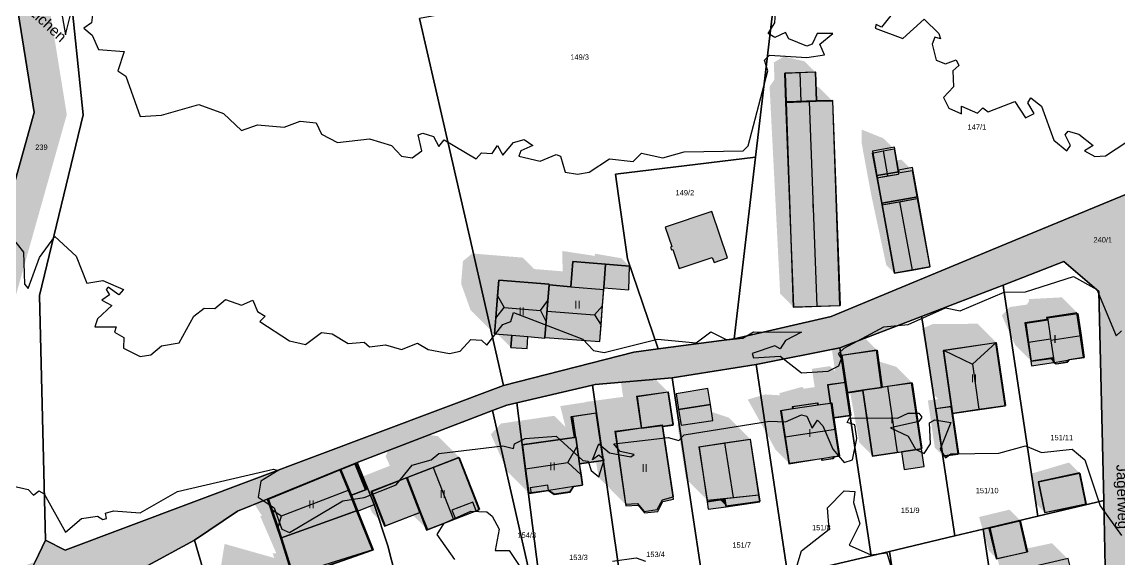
# Model space of a CAD drawing. Header units: millimetres. Extents: x 238 to 3518, y -74 to 2735.
# Drawn here: x 2034.3 to 2240, y 1401.6 to 1502.4 of the extents above; entities that cross this region are included whole.
import ezdxf
from ezdxf.enums import TextEntityAlignment as Align

# ---------------------------------------------------------------- set-up
doc = ezdxf.new("R2010")
doc.units = ezdxf.units.MM
for name, color, linetype in [('LP_Flurstueck_bez', 7, 'Continuous'), ('LP_Flurstuecke', 8, 'Continuous'), ('LP_Gebaeude_Dachaufsicht', 9, 'Continuous'), ('LP_Gebaeude_Dachschatten', 253, 'Continuous'), ('LP_Gebaeude_F', 254, 'Continuous'), ('LP_Gebaeude_Geschosszahl', 7, 'Continuous'), ('LP_Gebaeude_Schatten', 7, 'Continuous'), ('LP_Gebaeude_U', 7, 'Continuous'), ('LP_Topographie_Hoehenlinien', 8, 'Continuous'), ('LP_Verkehr_Strassen', 9, 'Continuous'), ('LP_Verkehr_Strassennamen', 7, 'Continuous')]:
    doc.layers.add(name, color=color, linetype=linetype)
doc.styles.get("Standard").update_dxf_attribs({"font": 'arial.ttf'})

msp = doc.modelspace()

# ---------------------------------------------------------------- hatches: boundary and pattern name
at = {"layer": 'LP_Gebaeude_Dachschatten'}
for points in [[(2177.26, 1492.78), (2177.47, 1487.26), (2180.34, 1487.39), (2180.14, 1492.9)], [(2181.86, 1487.46), (2177.47, 1487.26), (2178.95, 1448.94), (2183.32, 1449.07)], [(2195.75, 1478.18), (2193.71, 1477.79), (2194.56, 1473.14), (2196.59, 1473.5)], [(2195.5, 1468.08), (2197.85, 1455.24), (2201.18, 1455.83), (2198.83, 1468.66)], [(2124.73, 1448.79), (2131.53, 1448.24), (2132.91, 1450.13), (2133.15, 1453.05), (2133.16, 1453.18), (2123.71, 1453.95), (2123.47, 1451.02)], [(2141.65, 1447.44), (2143.14, 1449.14), (2143.37, 1452.22), (2137.2, 1452.72), (2133.15, 1453.05), (2132.75, 1448.14)], [(2124.73, 1448.79), (2123.47, 1451.02), (2123.13, 1446.79)], [(2227.15, 1442.91), (2226.93, 1444.4), (2226.62, 1446.5), (2222.5, 1445.9), (2223.02, 1442.32)], [(2232.86, 1443.58), (2232.25, 1447.72), (2226.56, 1446.89), (2226.62, 1446.5), (2226.93, 1444.4), (2227.15, 1442.91), (2227.18, 1442.7)], [(2212.5, 1438.2), (2216.98, 1442.27), (2207.05, 1440.82)], [(2227.18, 1442.7), (2227.2, 1442.56), (2227.68, 1439.33), (2227.68, 1439.33), (2227.8, 1438.51), (2230.69, 1438.98), (2230.74, 1439.04), (2233.47, 1439.44), (2232.86, 1443.58)], [(2212.5, 1438.2), (2207.05, 1440.82), (2208.58, 1430.31), (2208.76, 1429), (2213.73, 1429.72)], [(2196.57, 1434.03), (2195.57, 1433.88), (2191.94, 1433.37), (2191.95, 1433.27), (2193.78, 1421.01), (2198.4, 1421.65)], [(2136.65, 1419.71), (2138.34, 1422.65), (2138.08, 1424.5), (2137.8, 1424.46), (2128.12, 1423.06), (2128.71, 1418.54)], [(2161.2, 1422.69), (2162.79, 1412.66), (2167.62, 1413.18), (2166.02, 1423.42)], [(2082.98, 1409.74), (2095.65, 1414.6), (2094.1, 1418.44), (2080.49, 1412.89), (2081.19, 1410.83)], [(2111.38, 1418.8), (2106.49, 1416.91), (2109.02, 1410.45), (2110.3, 1407.17), (2115.19, 1409.06)], [(2082.98, 1409.74), (2081.19, 1410.83), (2082.32, 1407.54)]]:
    msp.add_hatch(color=253, dxfattribs=at).paths.add_polyline_path(points)
at = {"layer": 'LP_Gebaeude_F'}
for points in [[(2177.38, 1492.79), (2177.57, 1487.37), (2183.31, 1487.57), (2183.12, 1492.99)], [(2177.57, 1487.37), (2178.9, 1448.91), (2187.65, 1449.21), (2186.33, 1487.67), (2183.31, 1487.57)], [(2193.77, 1478.14), (2194.6, 1473.56), (2198.68, 1474.3), (2198.62, 1474.59), (2197.87, 1478.89)], [(2194.6, 1473.56), (2195.54, 1468.36), (2202.27, 1469.57), (2201.28, 1475.07), (2198.62, 1474.59), (2198.68, 1474.3)], [(2195.54, 1468.36), (2197.88, 1455.34), (2204.6, 1456.54), (2202.27, 1469.57)], [(2154.9, 1463.87), (2156.13, 1460.24), (2155.9, 1460.16), (2156.07, 1459.65), (2156.31, 1459.73), (2157.54, 1456.11), (2163.73, 1458.21), (2164.06, 1457.26), (2166.6, 1458.13), (2163.62, 1466.85)], [(2132.35, 1443.22), (2142.64, 1442.45), (2143.39, 1452.48), (2143.73, 1456.92), (2137.59, 1457.42), (2137.2, 1452.72), (2133.15, 1453.05)], [(2143.39, 1452.48), (2148.06, 1452.11), (2148.22, 1456.55), (2143.73, 1456.92)], [(2122.89, 1443.86), (2126.14, 1443.6), (2125.96, 1441.32), (2128.99, 1441.11), (2129.17, 1443.35), (2132.34, 1443.09), (2132.35, 1443.22), (2133.15, 1453.05), (2133.16, 1453.18), (2123.71, 1453.95)], [(2222.33, 1445.93), (2223.42, 1438.73), (2227.55, 1439.35), (2227.68, 1438.52), (2228.16, 1438.28), (2230.19, 1438.6), (2230.61, 1439.09), (2233.34, 1439.5), (2232.09, 1447.79), (2226.4, 1446.94), (2226.46, 1446.54)], [(2207.01, 1440.7), (2208.53, 1430.21), (2208.73, 1428.91), (2218.64, 1430.37), (2216.87, 1442.18)], [(2187.95, 1439.81), (2188.69, 1434.77), (2188.98, 1432.8), (2191.87, 1433.22), (2191.86, 1433.31), (2195.48, 1433.84), (2194.5, 1440.8)], [(2223.42, 1438.73), (2223.55, 1437.89), (2227.68, 1438.52), (2227.55, 1439.35)], [(2185.31, 1434.28), (2185.82, 1430.83), (2186.03, 1430.88), (2186.42, 1428.18), (2189.58, 1428.65), (2188.98, 1432.8), (2188.69, 1434.77)], [(2191.86, 1433.31), (2191.87, 1433.22), (2193.7, 1420.95), (2199.17, 1421.77), (2202.94, 1422.33), (2201.1, 1434.68), (2195.48, 1433.84)], [(2149.61, 1432.08), (2150.46, 1426.16), (2154.39, 1426.71), (2154.42, 1426.48), (2156.4, 1426.75), (2155.48, 1432.91)], [(2156.96, 1432.65), (2157.42, 1429.66), (2163.37, 1430.61), (2162.91, 1433.6)], [(2157.42, 1429.66), (2157.88, 1426.75), (2163.82, 1427.64), (2163.37, 1430.61)], [(2176.53, 1429.45), (2178.05, 1419.52), (2184.17, 1420.46), (2184.22, 1420.15), (2186.4, 1420.47), (2186.37, 1420.78), (2187.49, 1420.95), (2186.42, 1428.18), (2186.03, 1430.88), (2185.82, 1430.83), (2183.49, 1430.5), (2183.44, 1430.89), (2178.69, 1430.18), (2178.75, 1429.79)], [(2205.58, 1429.78), (2206.9, 1420.93), (2209.84, 1421.32), (2208.73, 1428.91), (2208.53, 1430.21)], [(2137.26, 1428.32), (2137.86, 1424.43), (2138.14, 1424.47), (2138.85, 1419.49), (2143.28, 1420.11), (2141.97, 1429.02)], [(2145.55, 1425.46), (2147.53, 1411.6), (2149.8, 1411.76), (2151.04, 1410.27), (2153.49, 1410.57), (2154.46, 1412.41), (2156.48, 1412.88), (2154.42, 1426.48), (2154.39, 1426.71), (2150.46, 1426.16)], [(2128.01, 1423.04), (2129.25, 1413.93), (2129.74, 1414), (2133.04, 1414.48), (2134.05, 1413.76), (2137.1, 1414.2), (2137.79, 1415.23), (2139.41, 1415.46), (2138.85, 1419.49), (2138.14, 1424.47), (2137.86, 1424.43)], [(2161.24, 1422.62), (2162.77, 1412.36), (2166.1, 1412.85), (2166.31, 1411.45), (2172.61, 1412.38), (2170.87, 1424.06)], [(2199.17, 1421.77), (2199.67, 1418.41), (2203.44, 1418.97), (2202.94, 1422.33)], [(2093.91, 1418.4), (2095.87, 1413.55), (2098.7, 1414.6), (2096.7, 1419.53)], [(2095.87, 1413.55), (2097.03, 1410.69), (2097.09, 1410.55), (2100.33, 1411.85), (2099.18, 1414.7), (2097.16, 1419.71), (2096.7, 1419.53), (2098.7, 1414.6)], [(2106.36, 1416.85), (2108.87, 1410.36), (2110.16, 1407.06), (2115.56, 1409.15), (2119.48, 1410.67), (2119.99, 1410.87), (2116.19, 1420.65)], [(2080.24, 1412.87), (2082.78, 1405.55), (2097.03, 1410.69), (2095.87, 1413.55), (2093.91, 1418.4)], [(2224.81, 1416.11), (2226.04, 1410.34), (2233.77, 1411.98), (2232.56, 1417.78)], [(2099.72, 1414.29), (2102.24, 1407.79), (2108.87, 1410.36), (2106.36, 1416.85)], [(2129.59, 1414.99), (2129.74, 1414), (2133.04, 1414.48), (2132.9, 1415.47)], [(2114.92, 1410.8), (2115.56, 1409.15), (2119.48, 1410.67), (2118.84, 1412.32)], [(2162.77, 1412.36), (2162.97, 1410.96), (2166.31, 1411.45), (2166.1, 1412.85)], [(2082.78, 1405.55), (2084.97, 1398.53), (2090.01, 1400.11), (2090.09, 1399.81), (2099.99, 1403.28), (2097.09, 1410.55), (2097.03, 1410.69)], [(2215.6, 1407.36), (2216.95, 1401.64), (2222.72, 1402.97), (2221.39, 1408.74)], [(2220.79, 1399.51), (2222.37, 1392.68), (2225.81, 1393.47), (2226.2, 1392.6), (2227.1, 1392.24), (2229.08, 1392.7), (2229.66, 1393.31), (2232.37, 1393.98), (2230.44, 1401.73)]]:
    msp.add_hatch(color=254, dxfattribs=at).paths.add_polyline_path(points)
at = {"layer": 'LP_Gebaeude_Schatten'}
for points in [[(2174.47, 1490.26), (2175.38, 1491.57), (2175.26, 1494.78), (2177.14, 1495.9), (2181.01, 1495.01), (2183.01, 1493.01), (2177.26, 1492.78), (2177.47, 1487.26), (2178.95, 1448.94), (2176.45, 1451.44), (2174.47, 1490.26)], [(2186.25, 1487.6), (2183.2, 1487.52), (2183.1, 1490.34), (2183.75, 1490.1), (2186.25, 1487.6)], [(2197.8, 1478.57), (2195.75, 1478.18), (2193.71, 1477.79), (2194.56, 1473.14), (2195.5, 1468.08), (2197.85, 1455.24), (2196.35, 1456.74), (2193.5, 1470.08), (2192.56, 1475.14), (2191.71, 1479.79), (2191.75, 1482.18), (2195.8, 1480.57), (2197.8, 1478.57)], [(2201.19, 1474.55), (2198.57, 1474.08), (2198.18, 1476.37), (2199.19, 1476.55), (2201.19, 1474.55)], [(2198.61, 1473.86), (2194.56, 1473.14), (2196.59, 1473.5), (2198.61, 1473.86)], [(2116.97, 1457.52), (2118.71, 1458.95), (2128.16, 1458.18), (2130.31, 1456.04), (2134.2, 1455.72), (2135.67, 1455.6), (2135.59, 1459.42), (2141.69, 1458.5), (2141.73, 1458.92), (2146.72, 1458.05), (2148.22, 1456.55), (2143.73, 1456.92), (2137.59, 1457.42), (2137.2, 1452.72), (2133.15, 1453.05), (2133.16, 1453.18), (2123.71, 1453.95), (2123.47, 1451.02), (2123.13, 1446.79), (2122.89, 1443.86), (2118.39, 1448.36), (2116.63, 1453.29), (2116.97, 1457.52)], [(2132.65, 1446.85), (2132.91, 1450.13), (2133.15, 1453.05), (2132.75, 1448.14), (2132.65, 1446.85)], [(2223.12, 1450), (2223.06, 1450.39), (2229.25, 1450.72), (2232.25, 1447.72), (2226.56, 1446.89), (2226.62, 1446.5), (2222.5, 1445.9), (2223.02, 1442.32), (2223.54, 1438.73), (2220.54, 1441.73), (2218.02, 1447.32), (2219.5, 1448.9), (2222.72, 1449.37), (2223.12, 1450)], [(2227.18, 1442.7), (2227.15, 1442.91), (2226.62, 1446.5), (2227.15, 1442.91), (2227.18, 1442.7)], [(2204.15, 1431.38), (2206.1, 1431.66), (2205.26, 1432.5), (2205.08, 1433.81), (2203.05, 1444.82), (2205, 1445.7), (2213.48, 1445.77), (2216.98, 1442.27), (2207.05, 1440.82), (2208.58, 1430.31), (2205.65, 1429.88), (2206.95, 1421.02), (2205.45, 1422.52), (2204.15, 1431.38)], [(2126.14, 1443.6), (2125.96, 1441.32), (2123.46, 1443.82), (2126.14, 1443.6)], [(2185.77, 1437.81), (2186.77, 1436.81), (2186.01, 1441.85), (2192.61, 1442.84), (2194.61, 1440.84), (2188.01, 1439.85), (2188.77, 1434.81), (2185.41, 1434.32), (2185.92, 1430.88), (2183.6, 1430.54), (2183.6, 1430.54), (2183.54, 1430.93), (2178.8, 1430.24), (2178.86, 1429.85), (2176.65, 1429.51), (2177.38, 1424.55), (2178.11, 1419.6), (2175.61, 1422.1), (2170.38, 1431.55), (2173.65, 1432.51), (2176.36, 1432.35), (2176.3, 1432.74), (2180.54, 1433.93), (2180.89, 1433.58), (2182.92, 1433.88), (2182.41, 1437.32), (2185.77, 1437.81)], [(2201.19, 1434.71), (2196.57, 1434.03), (2195.57, 1433.88), (2194.9, 1438.71), (2198.19, 1437.71), (2201.19, 1434.71)], [(2227.68, 1439.33), (2227.8, 1438.51), (2227.07, 1439.24), (2227.68, 1439.33)], [(2122.21, 1425.04), (2124.12, 1427.06), (2133.8, 1428.46), (2134.08, 1428.5), (2136.2, 1426.38), (2135.22, 1430.32), (2135.53, 1430.37), (2139.95, 1431.04), (2139.96, 1431.02), (2139.94, 1431.1), (2144.91, 1431.77), (2147, 1432.05), (2146.54, 1435.2), (2152.43, 1435.99), (2155.43, 1432.99), (2149.54, 1432.2), (2150.41, 1426.27), (2145.44, 1425.6), (2147.44, 1411.9), (2142.44, 1416.9), (2141.9, 1419.99), (2143.24, 1420.18), (2141.95, 1429.04), (2137.53, 1428.37), (2137.22, 1428.32), (2137.8, 1424.46), (2128.12, 1423.06), (2128.71, 1418.54), (2129.3, 1414.02), (2125.3, 1418.02), (2122.21, 1425.04)], [(2189.56, 1432.91), (2191.95, 1433.27), (2193.78, 1421.01), (2191.28, 1423.51), (2189.56, 1432.91)], [(2157.2, 1426.69), (2158.52, 1430.92), (2166.83, 1428.14), (2170.83, 1424.14), (2161.2, 1422.69), (2162.79, 1412.66), (2158.79, 1416.66), (2157.2, 1426.69)], [(2102.49, 1420.91), (2104.38, 1425.8), (2112.28, 1424.68), (2116.28, 1420.68), (2111.38, 1418.8), (2106.49, 1416.91), (2099.9, 1414.31), (2102.42, 1407.89), (2099.92, 1410.39), (2098.32, 1414.46), (2098.87, 1414.66), (2097.91, 1417.01), (2103.27, 1419.13), (2102.49, 1420.91)], [(2071.27, 1398.21), (2072.29, 1404.47), (2081.6, 1401.83), (2081.31, 1402.72), (2082, 1402.68), (2078.98, 1409.63), (2079.28, 1409.74), (2077.82, 1412.04), (2076.69, 1415.33), (2076.98, 1415.74), (2079.22, 1416.6), (2091.1, 1421.44), (2095.37, 1421.07), (2096.87, 1419.57), (2094.1, 1418.44), (2080.49, 1412.89), (2081.19, 1410.83), (2082.32, 1407.54), (2082.98, 1405.63), (2085.16, 1398.67), (2079.79, 1396.97), (2074.27, 1395.21), (2070.41, 1393.98), (2072.07, 1387.77), (2070.07, 1389.77), (2068.41, 1395.98), (2070.27, 1399.21), (2071.27, 1398.21)], [(2184.25, 1420.51), (2184.3, 1420.2), (2184.03, 1420.48), (2184.25, 1420.51)], [(2223.38, 1417.6), (2230.62, 1419.74), (2232.62, 1417.74), (2224.88, 1416.1), (2226.06, 1410.36), (2224.56, 1411.86), (2223.38, 1417.6)], [(2094.1, 1418.44), (2096.05, 1413.61), (2095.65, 1414.6), (2094.1, 1418.44)], [(2149.72, 1412.04), (2150.96, 1410.57), (2149.5, 1412.03), (2149.72, 1412.04)], [(2166.05, 1413.01), (2166.27, 1411.63), (2165, 1412.9), (2166.05, 1413.01)], [(2109.02, 1410.45), (2110.3, 1407.17), (2107.58, 1409.89), (2109.02, 1410.45)], [(2213.75, 1409.52), (2219.45, 1410.9), (2221.45, 1408.9), (2215.75, 1407.52), (2217.05, 1401.71), (2215.55, 1403.21), (2213.75, 1409.52)], [(2220.81, 1399.57), (2222.34, 1392.75), (2219.34, 1395.75), (2217.98, 1398.35), (2217.21, 1401.75), (2222.83, 1402.97), (2222.68, 1403.6), (2227.44, 1404.61), (2230.44, 1401.61), (2220.81, 1399.57)]]:
    msp.add_hatch(color=7, dxfattribs=at).paths.add_polyline_path(points)
at = {"layer": 'LP_Verkehr_Strassen'}
for points in [[(1966.45, 1596.19), (1967.19, 1593.69), (1973.65, 1571.77), (1977.9, 1558.4), (1977.89, 1557.43), (1980.24, 1557.4), (1982.33, 1553.47), (1982.61, 1552.99), (1988.57, 1542.82), (1993.2, 1539.62), (2033.55, 1504.1), (2036.57, 1485.37), (2028.68, 1457.33), (2022.38, 1434.9), (2019.73, 1395.6), (2020.04, 1391.13), (2020.25, 1388.14), (2022.23, 1358.88), (2022.57, 1353.89), (2022.81, 1350.5), (2023.95, 1334.28), (2025.11, 1317.94), (2036.94, 1323.47), (2035.05, 1325.02), (2033.6, 1326.3), (2032.67, 1330.44), (2028.83, 1384.66), (2036.74, 1401.12), (2028.65, 1398.05), (2026.08, 1399.99), (2028.3, 1433.87), (2042.7, 1485.01), (2039.12, 1507.17), (1996.1, 1542.73), (1993.08, 1546.67), (1985.95, 1555.95), (1984.46, 1559.29), (1978.82, 1594.3), (1978.05, 1598.92)], [(2028.83, 1384.66), (2066.66, 1405.14), (2074.73, 1410.63), (2080.24, 1412.87), (2096.7, 1419.53), (2097.16, 1419.71), (2122.53, 1429.48), (2125.18, 1430.5), (2127.1, 1430.95), (2141.27, 1434.27), (2141.74, 1434.38), (2156.18, 1435.63), (2171.97, 1438.1), (2187.67, 1441.26), (2202.97, 1447.12), (2218.25, 1453.02), (2229.62, 1457.42), (2236.23, 1451.84), (2237.16, 1412.59), (2238, 1368.84), (2238.43, 1368.93), (2245.2, 1370.45), (2243.4, 1373.84), (2242.69, 1411.97), (2242.24, 1436.06), (2242.1, 1442.33), (2241.63, 1456.45), (2244.29, 1462.55), (2255.24, 1464.18), (2271.1, 1464.35), (2270.4, 1473.48), (2274.6, 1487.45), (2275.9, 1491.74), (2275.46, 1502.58), (2272.22, 1502.45), (2269.33, 1496.35), (2268.39, 1487.61), (2262.05, 1471.38), (2251.8, 1474.39), (2218.84, 1460.74), (2186.02, 1447.16), (2167.82, 1442.97), (2153.6, 1441.05), (2149, 1440.43), (2124.6, 1434.21), (2042.4, 1403.31), (2038.69, 1405.18), (2036.74, 1401.12)]]:
    msp.add_hatch(color=9, dxfattribs=at).paths.add_polyline_path(points)

# ---------------------------------------------------------------- linework, layer by layer
at = {"layer": 'LP_Flurstuecke', "color": 8}
for points in [[(2108.82, 1503.04), (2113.12, 1484.26), (2118.18, 1462.2), (2124.6, 1434.21), (2149, 1440.43), (2153.6, 1441.05), (2147.82, 1457.97), (2146.14, 1469.75), (2145.56, 1473.85), (2171.84, 1476.99), (2174.96, 1503.46), (2176.08, 1512.91), (2168.4, 1513.98)], [(2167.82, 1442.97), (2186.02, 1447.16), (2218.84, 1460.74), (2251.8, 1474.39), (2255.72, 1500.76), (2248.68, 1507.99), (2211.7, 1508.38), (2197.57, 1509.99), (2187.9, 1512.68), (2176.08, 1512.91), (2174.96, 1503.46), (2171.84, 1476.99)], [(2145.56, 1473.85), (2146.14, 1469.75), (2147.82, 1457.97), (2153.6, 1441.05), (2167.82, 1442.97), (2171.84, 1476.99)], [(2218.25, 1453.02), (2218.39, 1452.04), (2224.78, 1409.66), (2237.16, 1412.59), (2236.23, 1451.84), (2229.62, 1457.42)], [(2202.97, 1447.12), (2203.11, 1446.13), (2209.17, 1405.97), (2214.52, 1407.23), (2224.78, 1409.66), (2218.39, 1452.04), (2218.25, 1453.02)], [(2187.67, 1441.26), (2193.53, 1402.26), (2196.96, 1403.07), (2209.17, 1405.97), (2203.11, 1446.13), (2202.97, 1447.12)], [(2171.97, 1438.1), (2177.92, 1398.56), (2179.4, 1398.91), (2193.53, 1402.26), (2187.67, 1441.26)], [(2156.18, 1435.63), (2162.3, 1394.86), (2177.92, 1398.56), (2171.97, 1438.1)], [(2127.1, 1430.95), (2133.35, 1381.97), (2148.08, 1386.8), (2141.27, 1434.27)], [(2141.27, 1434.27), (2148.08, 1386.8), (2162.78, 1391.59), (2162.3, 1394.86), (2156.18, 1435.63), (2141.74, 1434.38)], [(2122.53, 1429.48), (2133.35, 1381.97), (2127.1, 1430.95), (2125.18, 1430.5)], [(2097.16, 1419.71), (2100.33, 1411.85), (2102.88, 1404.12), (2109.9, 1376.74), (2133.35, 1381.97), (2122.53, 1429.48)], [(2066.66, 1405.14), (2069.96, 1393.85), (2071.79, 1387.75), (2077.86, 1366.21), (2080.58, 1366.82), (2110.32, 1373.47), (2109.9, 1376.74), (2102.88, 1404.12), (2100.33, 1411.85), (2097.16, 1419.71), (2096.7, 1419.53), (2080.24, 1412.87), (2074.73, 1410.63)], [(2214.52, 1407.23), (2220.87, 1365.02), (2238, 1368.84), (2237.16, 1412.59), (2224.78, 1409.66)], [(2196.96, 1403.07), (2203.27, 1361.09), (2220.87, 1365.02), (2214.52, 1407.23), (2209.17, 1405.97)], [(2028.83, 1384.66), (2032.67, 1330.44), (2042.02, 1325.84), (2049.45, 1327.57), (2069.11, 1331.93), (2086.81, 1335.08), (2077.86, 1366.21), (2071.79, 1387.75), (2069.96, 1393.85), (2066.66, 1405.14)], [(2179.4, 1398.91), (2185.66, 1357.17), (2203.27, 1361.09), (2196.96, 1403.07), (2193.53, 1402.26)]]:
    msp.add_lwpolyline(points, close=True, dxfattribs=at)
for points in [[(2033.55, 1504.1), (2036.57, 1485.37), (2028.68, 1457.33), (2016.33, 1445.26), (2019.73, 1395.6), (2020.04, 1391.13), (2020.25, 1388.14), (2022.23, 1358.88), (2022.57, 1353.89), (2022.81, 1350.5), (2023.95, 1334.28), (2025.11, 1317.94), (2036.94, 1323.47), (2042.02, 1325.84), (2032.67, 1330.44), (2028.83, 1384.66), (2036.74, 1401.12), (2038.69, 1405.18), (2037.61, 1451.08), (2045.76, 1484.96), (2043.21, 1509.77)], [(2043.21, 1509.77), (2045.76, 1484.96), (2037.61, 1451.08), (2038.69, 1405.18), (2042.4, 1403.31), (2124.6, 1434.21), (2118.18, 1462.2), (2113.12, 1484.26), (2108.82, 1503.04)], [(2028.68, 1457.33), (2036.57, 1485.37), (2033.55, 1504.1)], [(2251.8, 1474.39), (2218.84, 1460.74), (2186.02, 1447.16), (2167.82, 1442.97), (2153.6, 1441.05), (2149, 1440.43), (2124.6, 1434.21), (2042.4, 1403.31), (2038.69, 1405.18), (2036.74, 1401.12)], [(2028.83, 1384.66), (2066.66, 1405.14), (2074.73, 1410.63), (2080.24, 1412.87), (2096.7, 1419.53), (2097.16, 1419.71), (2122.53, 1429.48), (2125.18, 1430.5), (2127.1, 1430.95), (2141.27, 1434.27), (2141.74, 1434.38), (2156.18, 1435.63), (2171.97, 1438.1), (2187.67, 1441.26), (2202.97, 1447.12), (2218.25, 1453.02), (2229.62, 1457.42), (2236.23, 1451.84), (2237.16, 1412.59), (2238, 1368.84)]]:
    msp.add_lwpolyline(points, dxfattribs=at)
at = {"layer": 'LP_Gebaeude_Dachaufsicht', "color": 9}
for p, q in [((2177.26, 1492.78, 73.73), (2180.14, 1492.9, 75.66)), ((2177.26, 1492.78, 73.73), (2177.47, 1487.26, 73.73)), ((2180.14, 1492.9, 75.66), (2183.01, 1493.01, 73.73)), ((2180.14, 1492.9, 75.66), (2180.34, 1487.39, 75.66)), ((2183.01, 1493.01, 73.73), (2183.2, 1487.52, 73.73)), ((2177.47, 1487.26, 75.12), (2181.86, 1487.46, 78.72)), ((2177.47, 1487.26, 73.73), (2180.34, 1487.39, 75.66)), ((2177.47, 1487.26, 75.12), (2178.95, 1448.94, 75.12)), ((2180.34, 1487.39, 75.66), (2183.2, 1487.52, 73.73)), ((2181.86, 1487.46, 78.72), (2183.2, 1487.52, 77.62)), ((2181.86, 1487.46, 78.72), (2183.32, 1449.07, 78.72)), ((2183.2, 1487.52, 77.62), (2186.25, 1487.6, 75.12)), ((2186.25, 1487.6, 75.12), (2187.7, 1449.21, 75.12)), ((2193.71, 1477.79, 74.04), (2195.75, 1478.18, 77.18)), ((2193.71, 1477.79, 74.04), (2194.56, 1473.14, 74.04)), ((2195.75, 1478.18, 77.18), (2197.8, 1478.57, 74.04)), ((2195.75, 1478.18, 77.18), (2196.59, 1473.5, 77.18)), ((2197.8, 1478.57, 74.04), (2198.57, 1474.08, 74.04)), ((2194.56, 1473.14, 74.04), (2198.61, 1473.86, 74.04)), ((2194.56, 1473.14, 74.04), (2196.59, 1473.5, 77.18)), ((2194.56, 1473.14, 74.04), (2195.5, 1468.08, 74.04)), ((2196.59, 1473.5, 77.18), (2198.61, 1473.86, 74.04)), ((2198.57, 1474.08, 74.04), (2201.19, 1474.55, 74.04)), ((2198.57, 1474.08, 74.04), (2198.61, 1473.86, 74.04)), ((2201.19, 1474.55, 74.04), (2202.15, 1469.25, 74.04)), ((2195.5, 1468.08, 74.04), (2202.15, 1469.25, 74.04)), ((2198.83, 1468.66, 77.18), (2202.15, 1469.25, 74.04)), ((2202.15, 1469.25, 74.04), (2204.5, 1456.42, 74.04)), ((2195.5, 1468.08, 74.04), (2198.83, 1468.66, 77.18)), ((2195.5, 1468.08, 74.04), (2197.85, 1455.24, 74.04)), ((2198.83, 1468.66, 77.18), (2201.18, 1455.83, 77.18)), ((2137.2, 1452.72, 73.88), (2137.59, 1457.42, 73.88)), ((2137.59, 1457.42, 73.88), (2143.73, 1456.92, 73.88)), ((2143.39, 1452.48, 73.88), (2143.73, 1456.92, 73.88)), ((2143.39, 1452.48, 73.93), (2143.73, 1456.92, 73.93)), ((2143.73, 1456.92, 73.93), (2148.22, 1456.55, 73.93)), ((2148.06, 1452.11, 73.93), (2148.22, 1456.55, 73.93)), ((2201.18, 1455.83, 77.18), (2204.5, 1456.42, 74.04)), ((2197.85, 1455.24, 74.04), (2201.18, 1455.83, 77.18)), ((2123.47, 1451.02, 80.92), (2123.71, 1453.95, 78.58)), ((2123.71, 1453.95, 78.58), (2133.16, 1453.18, 78.58)), ((2132.75, 1448.14, 80.49), (2133.15, 1453.05, 75.78)), ((2132.91, 1450.13, 81.02), (2133.15, 1453.05, 78.68)), ((2133.15, 1453.05, 78.68), (2133.16, 1453.18, 78.58)), ((2133.15, 1453.05, 75.78), (2137.2, 1452.72, 75.78)), ((2137.2, 1452.72, 75.78), (2143.37, 1452.22, 75.78)), ((2137.2, 1452.72, 73.88), (2143.37, 1452.22, 73.88)), ((2143.37, 1452.22, 73.88), (2143.39, 1452.48, 73.88)), ((2143.39, 1452.48, 73.93), (2148.06, 1452.11, 73.93)), ((2123.13, 1446.79, 80.92), (2123.47, 1451.02, 80.92)), ((2123.47, 1451.02, 80.92), (2124.73, 1448.79, 82.61)), ((2143.14, 1449.14, 78.75), (2143.37, 1452.22, 75.78)), ((2123.13, 1446.79, 80.92), (2124.73, 1448.79, 82.61)), ((2124.73, 1448.79, 82.61), (2131.53, 1448.24, 82.61)), ((2131.53, 1448.24, 82.61), (2132.91, 1450.13, 81.02)), ((2131.53, 1448.24, 82.61), (2132.59, 1446.15, 81.02)), ((2132.59, 1446.15, 81.02), (2132.91, 1450.13, 81.02)), ((2141.65, 1447.44, 80.49), (2143.14, 1449.14, 78.75)), ((2142.87, 1445.51, 78.73), (2143.14, 1449.14, 78.75)), ((2178.95, 1448.94, 75.12), (2183.32, 1449.07, 78.72)), ((2183.32, 1449.07, 78.72), (2187.7, 1449.21, 75.12)), ((2122.89, 1443.86, 78.58), (2123.13, 1446.79, 80.92)), ((2132.35, 1443.22, 75.78), (2132.75, 1448.14, 80.49)), ((2132.35, 1443.22, 78.68), (2132.59, 1446.15, 81.02)), ((2132.75, 1448.14, 80.49), (2141.65, 1447.44, 80.49)), ((2141.65, 1447.44, 80.49), (2142.87, 1445.51, 78.73)), ((2222.5, 1445.9, 76.45), (2226.62, 1446.5, 76.45)), ((2226.56, 1446.89, 76.71), (2232.25, 1447.72, 76.71)), ((2226.56, 1446.89, 76.71), (2226.62, 1446.5, 76.97)), ((2226.62, 1446.5, 76.45), (2226.93, 1444.4, 78.35)), ((2226.62, 1446.5, 76.97), (2226.93, 1444.4, 78.35)), ((2232.25, 1447.72, 76.71), (2232.86, 1443.58, 79.47)), ((2142.64, 1442.45, 75.78), (2142.87, 1445.51, 78.73)), ((2222.5, 1445.9, 76.45), (2223.02, 1442.32, 79.7)), ((2226.93, 1444.4, 78.35), (2227.15, 1442.91, 79.7)), ((2226.93, 1444.4, 78.35), (2227.15, 1442.91, 79.33)), ((2122.89, 1443.86, 78.58), (2126.14, 1443.6, 78.58)), ((2125.96, 1441.32, 78.58), (2126.14, 1443.6, 78.58)), ((2126.14, 1443.6, 78.58), (2129.17, 1443.35, 78.58)), ((2128.99, 1441.11, 78.58), (2129.17, 1443.35, 78.58)), ((2129.17, 1443.35, 78.58), (2132.34, 1443.09, 78.58)), ((2132.34, 1443.09, 78.58), (2132.35, 1443.22, 78.68)), ((2132.35, 1443.22, 75.78), (2142.64, 1442.45, 75.78)), ((2207.05, 1440.82, 78.04), (2216.98, 1442.27, 78.04)), ((2212.5, 1438.2, 83.53), (2216.98, 1442.27, 78.04)), ((2216.98, 1442.27, 78.04), (2218.7, 1430.45, 78.04)), ((2223.02, 1442.32, 79.7), (2227.15, 1442.91, 79.7)), ((2223.02, 1442.32, 79.7), (2223.54, 1438.73, 76.45)), ((2227.15, 1442.91, 79.33), (2227.18, 1442.7, 79.47)), ((2227.15, 1442.91, 79.7), (2227.2, 1442.56, 79.38)), ((2227.18, 1442.7, 79.47), (2232.86, 1443.58, 79.47)), ((2227.18, 1442.7, 79.47), (2227.2, 1442.56, 79.38)), ((2227.2, 1442.56, 79.38), (2227.68, 1439.33, 76.45)), ((2227.2, 1442.56, 79.38), (2227.68, 1439.33, 77.25)), ((2232.86, 1443.58, 79.47), (2233.47, 1439.44, 76.71)), ((2125.96, 1441.32, 78.58), (2128.99, 1441.11, 78.58)), ((2188.01, 1439.85, 75.23), (2194.61, 1440.84, 75.23)), ((2194.61, 1440.84, 75.23), (2195.57, 1433.88, 75.23)), ((2207.05, 1440.82, 78.04), (2208.58, 1430.31, 78.04)), ((2207.05, 1440.82, 78.04), (2212.5, 1438.2, 83.53)), ((2188.01, 1439.85, 75.23), (2188.77, 1434.81, 75.23)), ((2212.5, 1438.2, 83.53), (2213.73, 1429.72, 83.53)), ((2223.54, 1438.73, 76.45), (2227.68, 1439.33, 76.45)), ((2227.68, 1439.33, 76.45), (2227.68, 1439.33, 76.45)), ((2227.68, 1439.33, 77.25), (2227.68, 1439.33, 77.25)), ((2227.68, 1439.33, 77.25), (2227.8, 1438.51, 76.71)), ((2227.8, 1438.51, 76.71), (2230.69, 1438.98, 76.71)), ((2227.8, 1438.51, 76.71), (2228.28, 1438.26, 76.71)), ((2228.28, 1438.26, 76.71), (2230.32, 1438.56, 76.71)), ((2230.32, 1438.56, 76.71), (2230.69, 1438.98, 76.71)), ((2230.69, 1438.98, 76.71), (2230.74, 1439.04, 76.74)), ((2230.74, 1439.04, 76.74), (2233.47, 1439.44, 76.71)), ((2185.41, 1434.32, 76.81), (2188.77, 1434.81, 76.81)), ((2185.41, 1434.32, 76.81), (2185.92, 1430.88, 76.81)), ((2188.77, 1434.81, 75.23), (2189.05, 1432.96, 75.23)), ((2188.77, 1434.81, 76.81), (2189.07, 1432.84, 76.81)), ((2191.94, 1433.37, 75.23), (2195.57, 1433.88, 75.23)), ((2191.94, 1433.37, 76.74), (2195.57, 1433.88, 79.61)), ((2195.57, 1433.88, 79.61), (2196.57, 1434.03, 80.4)), ((2196.57, 1434.03, 80.4), (2201.19, 1434.71, 76.74)), ((2196.57, 1434.03, 80.4), (2198.4, 1421.65, 80.4)), ((2201.19, 1434.71, 76.74), (2203.01, 1422.38, 76.74)), ((2149.54, 1432.2, 76.93), (2155.43, 1432.99, 76.93)), ((2149.54, 1432.2, 76.93), (2150.41, 1426.27, 76.93)), ((2155.43, 1432.99, 76.93), (2156.36, 1426.85, 76.93)), ((2189.05, 1432.96, 75.23), (2191.94, 1433.37, 75.23)), ((2189.05, 1432.96, 75.23), (2189.07, 1432.84, 75.23)), ((2189.07, 1432.84, 75.23), (2191.95, 1433.27, 75.23)), ((2189.07, 1432.84, 76.81), (2189.71, 1428.56, 76.81)), ((2191.94, 1433.37, 76.74), (2191.95, 1433.27, 76.74)), ((2191.94, 1433.37, 75.23), (2191.95, 1433.27, 75.23)), ((2191.95, 1433.27, 76.74), (2193.78, 1421.01, 76.74)), ((2176.65, 1429.51, 76.8), (2178.86, 1429.85, 76.79)), ((2178.8, 1430.24, 76.8), (2183.54, 1430.93, 76.8)), ((2178.8, 1430.24, 76.8), (2178.86, 1429.85, 76.8)), ((2178.86, 1429.84, 76.8), (2183.6, 1430.54, 76.8)), ((2178.86, 1429.85, 76.79), (2178.86, 1429.84, 76.8)), ((2178.86, 1429.85, 76.8), (2178.86, 1429.84, 76.8)), ((2183.54, 1430.93, 76.8), (2183.6, 1430.54, 76.8)), ((2183.6, 1430.54, 76.8), (2185.92, 1430.88, 76.81)), ((2183.6, 1430.54, 76.8), (2183.6, 1430.54, 76.8)), ((2185.92, 1430.88, 76.81), (2186.13, 1430.92, 76.8)), ((2185.92, 1430.88, 76.81), (2186.13, 1430.92, 76.81)), ((2186.13, 1430.92, 76.81), (2186.54, 1428.09, 76.81)), ((2186.13, 1430.92, 76.8), (2186.54, 1428.09, 80.01)), ((2205.65, 1429.88, 75.22), (2208.58, 1430.31, 75.22)), ((2205.65, 1429.88, 75.22), (2206.95, 1421.02, 75.22)), ((2208.58, 1430.31, 78.04), (2208.76, 1429, 78.04)), ((2208.58, 1430.31, 75.22), (2208.76, 1429, 75.22)), ((2208.76, 1429, 78.04), (2213.73, 1429.72, 83.53)), ((2213.73, 1429.72, 83.53), (2218.7, 1430.45, 78.04)), ((2137.22, 1428.32, 75.14), (2137.53, 1428.37, 75.14)), ((2137.22, 1428.32, 75.14), (2137.8, 1424.46, 75.14)), ((2137.53, 1428.37, 75.14), (2141.95, 1429.04, 75.14)), ((2137.53, 1428.37, 75.14), (2138.08, 1424.5, 75.14)), ((2141.95, 1429.04, 75.14), (2143.24, 1420.18, 75.14)), ((2176.65, 1429.51, 76.8), (2177.38, 1424.55, 82.43)), ((2186.54, 1428.09, 76.81), (2189.71, 1428.56, 76.81)), ((2186.54, 1428.09, 80.01), (2186.85, 1425.97, 82.43)), ((2208.76, 1429, 75.22), (2209.88, 1421.41, 75.22)), ((2145.44, 1425.6, 80.27), (2150.41, 1426.27, 80.27)), ((2145.44, 1425.6, 80.27), (2147.44, 1411.9, 80.27)), ((2150.41, 1426.27, 76.93), (2154.34, 1426.8, 76.93)), ((2150.41, 1426.27, 80.27), (2154.34, 1426.8, 80.27)), ((2154.34, 1426.8, 80.27), (2154.38, 1426.58, 80.27)), ((2154.34, 1426.8, 76.93), (2154.38, 1426.58, 76.93)), ((2154.38, 1426.58, 76.93), (2156.36, 1426.85, 76.93)), ((2154.38, 1426.58, 80.27), (2156.39, 1413.29, 80.27)), ((2177.38, 1424.55, 82.43), (2186.85, 1425.97, 82.43)), ((2186.85, 1425.97, 82.43), (2187.58, 1421.02, 76.8)), ((2128.12, 1423.06, 78.86), (2137.8, 1424.46, 78.86)), ((2137.8, 1424.46, 78.86), (2138.08, 1424.5, 78.86)), ((2137.8, 1424.46, 75.14), (2138.08, 1424.5, 75.14)), ((2138.08, 1424.5, 75.14), (2138.78, 1419.54, 75.14)), ((2138.08, 1424.5, 78.86), (2138.34, 1422.65, 80.15)), ((2166.02, 1423.42, 82.99), (2170.83, 1424.14, 78.59)), ((2170.83, 1424.14, 78.59), (2172.44, 1413.69, 78.59)), ((2177.38, 1424.55, 82.43), (2178.11, 1419.6, 76.8)), ((2128.12, 1423.06, 78.86), (2128.71, 1418.54, 81.99)), ((2136.65, 1419.71, 81.99), (2138.34, 1422.65, 80.15)), ((2138.34, 1422.65, 80.15), (2138.78, 1419.54, 80.17)), ((2161.2, 1422.69, 78.59), (2166.02, 1423.42, 82.99)), ((2161.2, 1422.69, 78.59), (2162.79, 1412.66, 78.59)), ((2166.02, 1423.42, 82.99), (2167.62, 1413.18, 82.99)), ((2193.78, 1421.01, 76.74), (2198.4, 1421.65, 80.4)), ((2198.4, 1421.65, 80.4), (2199.27, 1421.77, 79.72)), ((2199.27, 1421.77, 79.72), (2203.01, 1422.38, 76.74)), ((2206.95, 1421.02, 75.22), (2209.88, 1421.41, 75.22)), ((2094.1, 1418.44, 76.73), (2096.87, 1419.57, 75.08)), ((2096.87, 1419.57, 75.08), (2098.87, 1414.66, 75.08)), ((2111.38, 1418.8, 82.64), (2116.28, 1420.68, 78.25)), ((2116.28, 1420.68, 78.25), (2120.08, 1410.96, 78.25)), ((2128.71, 1418.54, 81.99), (2136.65, 1419.71, 81.99)), ((2136.65, 1419.71, 81.99), (2139.11, 1417.4, 80.16)), ((2138.78, 1419.54, 75.14), (2143.24, 1420.18, 75.14)), ((2138.78, 1419.54, 80.17), (2139.11, 1417.4, 80.16)), ((2178.11, 1419.6, 76.8), (2184.25, 1420.51, 76.79)), ((2184.25, 1420.52, 76.8), (2186.45, 1420.85, 76.8)), ((2184.25, 1420.52, 76.8), (2184.25, 1420.51, 76.79)), ((2184.25, 1420.52, 76.8), (2184.25, 1420.51, 76.8)), ((2184.25, 1420.51, 76.8), (2184.3, 1420.2, 76.8)), ((2184.3, 1420.2, 76.8), (2186.49, 1420.53, 76.8)), ((2186.45, 1420.84, 76.79), (2187.58, 1421.02, 76.8)), ((2186.45, 1420.85, 76.8), (2186.45, 1420.84, 76.79)), ((2186.45, 1420.85, 76.8), (2186.45, 1420.84, 76.8)), ((2186.45, 1420.84, 76.8), (2186.49, 1420.53, 76.8)), ((2080.49, 1412.89, 77.12), (2094.1, 1418.44, 77.12)), ((2094.1, 1418.44, 77.12), (2095.65, 1414.6, 81.47)), ((2094.1, 1418.44, 76.73), (2096.05, 1413.61, 76.74)), ((2106.49, 1416.91, 78.25), (2111.38, 1418.8, 82.64)), ((2111.38, 1418.8, 82.64), (2115.19, 1409.06, 82.64)), ((2128.71, 1418.54, 81.99), (2129.3, 1414.02, 78.86)), ((2139.11, 1417.4, 80.16), (2139.4, 1415.55, 78.86)), ((2224.88, 1416.1, 75.42), (2232.62, 1417.74, 75.42)), ((2232.62, 1417.74, 75.42), (2233.81, 1411.95, 75.42)), ((2099.9, 1414.31, 76.46), (2106.49, 1416.91, 76.46)), ((2106.49, 1416.91, 78.25), (2109.02, 1410.45, 78.25)), ((2106.49, 1416.91, 76.46), (2109.02, 1410.45, 76.46)), ((2133.05, 1414.58, 78.86), (2137.77, 1415.3, 78.86)), ((2137.09, 1414.32, 78.86), (2137.77, 1415.3, 78.86)), ((2137.77, 1415.3, 78.86), (2137.78, 1415.31, 78.86)), ((2137.78, 1415.31, 78.86), (2139.4, 1415.55, 78.86)), ((2224.88, 1416.1, 75.42), (2226.06, 1410.36, 75.42)), ((2082.98, 1409.74, 81.47), (2095.65, 1414.6, 81.47)), ((2095.65, 1414.6, 81.47), (2096.05, 1413.61, 80.35)), ((2096.05, 1413.61, 76.74), (2098.87, 1414.66, 75.08)), ((2096.05, 1413.61, 80.35), (2097.2, 1410.77, 77.12)), ((2099.9, 1414.31, 76.46), (2102.42, 1407.89, 76.46)), ((2129.3, 1414.02, 78.86), (2129.79, 1414.09, 78.85)), ((2129.79, 1414.09, 78.85), (2133.04, 1414.57, 78.85)), ((2133.04, 1414.57, 78.85), (2133.05, 1414.58, 78.86)), ((2133.04, 1414.57, 78.86), (2133.05, 1414.58, 78.86)), ((2133.04, 1414.57, 78.86), (2133.06, 1414.57, 78.86)), ((2133.06, 1414.57, 78.86), (2134.06, 1413.87, 78.86)), ((2134.06, 1413.87, 78.86), (2137.09, 1414.32, 78.86)), ((2154.38, 1412.76, 80.27), (2156.39, 1413.29, 80.27)), ((2166.05, 1413.01, 78.59), (2172.44, 1413.69, 78.59)), ((2167.62, 1413.18, 82.99), (2172.44, 1413.69, 78.59)), ((2172.44, 1413.69, 78.59), (2172.63, 1412.48, 78.59)), ((2080.49, 1412.89, 77.12), (2081.19, 1410.83, 79.59)), ((2147.44, 1411.9, 80.27), (2149.72, 1412.04, 80.27)), ((2149.72, 1412.04, 80.27), (2150.96, 1410.57, 80.27)), ((2153.41, 1410.9, 80.27), (2154.38, 1412.76, 80.27)), ((2162.79, 1412.66, 78.59), (2167.62, 1413.18, 82.99)), ((2166.05, 1413.01, 78.59), (2166.27, 1411.63, 78.59)), ((2166.27, 1411.63, 78.59), (2172.63, 1412.48, 78.59)), ((2226.06, 1410.36, 75.42), (2233.81, 1411.95, 75.42)), ((2081.19, 1410.83, 79.59), (2082.32, 1407.54, 79.41)), ((2081.19, 1410.83, 79.59), (2082.98, 1409.74, 81.47)), ((2082.32, 1407.54, 79.41), (2082.98, 1409.74, 81.47)), ((2082.98, 1405.63, 77.12), (2097.2, 1410.77, 77.12)), ((2082.98, 1405.63, 78.74), (2097.2, 1410.77, 78.89)), ((2097.2, 1410.77, 78.89), (2097.26, 1410.63, 78.85)), ((2097.26, 1410.63, 78.85), (2100.15, 1403.45, 76.91)), ((2102.42, 1407.89, 76.46), (2109.02, 1410.45, 76.46)), ((2109.02, 1410.45, 78.25), (2110.3, 1407.17, 78.25)), ((2115.19, 1409.06, 82.64), (2115.68, 1409.25, 82.2)), ((2115.68, 1409.25, 82.2), (2119.57, 1410.76, 78.71)), ((2119.57, 1410.76, 78.71), (2120.08, 1410.96, 78.25)), ((2150.96, 1410.57, 80.27), (2153.41, 1410.9, 80.27)), ((2082.32, 1407.54, 79.41), (2082.98, 1405.63, 77.12)), ((2110.3, 1407.17, 78.25), (2115.19, 1409.06, 82.64)), ((2215.75, 1407.52, 75.95), (2221.45, 1408.9, 75.95)), ((2215.75, 1407.52, 75.95), (2217.05, 1401.71, 75.95)), ((2221.45, 1408.9, 75.95), (2222.83, 1402.97, 75.95)), ((2082.98, 1405.63, 78.74), (2085.16, 1398.67, 76.91)), ((2090.16, 1400.27, 76.91), (2100.15, 1403.45, 76.91)), ((2090.24, 1399.97, 76.91), (2100.18, 1403.38, 76.91)), ((2100.15, 1403.45, 76.91), (2100.18, 1403.38, 76.91)), ((2217.05, 1401.71, 75.95), (2222.83, 1402.97, 75.95))]:
    msp.add_line(p, q, dxfattribs=at)
at = {"layer": 'LP_Gebaeude_U', "color": 7}
for points in [[(2177.38, 1492.79), (2177.57, 1487.37), (2183.31, 1487.57), (2183.12, 1492.99)], [(2177.57, 1487.37), (2178.9, 1448.91), (2187.65, 1449.21), (2186.33, 1487.67), (2183.31, 1487.57)], [(2193.77, 1478.14), (2194.6, 1473.56), (2198.68, 1474.3), (2198.62, 1474.59), (2197.87, 1478.89)], [(2194.6, 1473.56), (2195.54, 1468.36), (2202.27, 1469.57), (2201.28, 1475.07), (2198.62, 1474.59), (2198.68, 1474.3)], [(2195.54, 1468.36), (2197.88, 1455.34), (2204.6, 1456.54), (2202.27, 1469.57)], [(2154.9, 1463.87), (2156.13, 1460.24), (2155.9, 1460.16), (2156.07, 1459.65), (2156.31, 1459.73), (2157.54, 1456.11), (2163.73, 1458.21), (2164.06, 1457.26), (2166.6, 1458.13), (2163.62, 1466.85)], [(2132.35, 1443.22), (2142.64, 1442.45), (2143.39, 1452.48), (2143.73, 1456.92), (2137.59, 1457.42), (2137.2, 1452.72), (2133.15, 1453.05)], [(2143.39, 1452.48), (2148.06, 1452.11), (2148.22, 1456.55), (2143.73, 1456.92)], [(2122.89, 1443.86), (2126.14, 1443.6), (2125.96, 1441.32), (2128.99, 1441.11), (2129.17, 1443.35), (2132.34, 1443.09), (2132.35, 1443.22), (2133.15, 1453.05), (2133.16, 1453.18), (2123.71, 1453.95)], [(2222.33, 1445.93), (2223.42, 1438.73), (2227.55, 1439.35), (2227.68, 1438.52), (2228.16, 1438.28), (2230.19, 1438.6), (2230.61, 1439.09), (2233.34, 1439.5), (2232.09, 1447.79), (2226.4, 1446.94), (2226.46, 1446.54)], [(2207.01, 1440.7), (2208.53, 1430.21), (2208.73, 1428.91), (2218.64, 1430.37), (2216.87, 1442.18)], [(2187.95, 1439.81), (2188.69, 1434.77), (2188.98, 1432.8), (2191.87, 1433.22), (2191.86, 1433.31), (2195.48, 1433.84), (2194.5, 1440.8)], [(2223.42, 1438.73), (2223.55, 1437.89), (2227.68, 1438.52), (2227.55, 1439.35)], [(2185.31, 1434.28), (2185.82, 1430.83), (2186.03, 1430.88), (2186.42, 1428.18), (2189.58, 1428.65), (2188.98, 1432.8), (2188.69, 1434.77)], [(2191.86, 1433.31), (2191.87, 1433.22), (2193.7, 1420.95), (2199.17, 1421.77), (2202.94, 1422.33), (2201.1, 1434.68), (2195.48, 1433.84)], [(2149.61, 1432.08), (2150.46, 1426.16), (2154.39, 1426.71), (2154.42, 1426.48), (2156.4, 1426.75), (2155.48, 1432.91)], [(2156.96, 1432.65), (2157.42, 1429.66), (2163.37, 1430.61), (2162.91, 1433.6)], [(2157.42, 1429.66), (2157.88, 1426.75), (2163.82, 1427.64), (2163.37, 1430.61)], [(2176.53, 1429.45), (2178.05, 1419.52), (2184.17, 1420.46), (2184.22, 1420.15), (2186.4, 1420.47), (2186.37, 1420.78), (2187.49, 1420.95), (2186.42, 1428.18), (2186.03, 1430.88), (2185.82, 1430.83), (2183.49, 1430.5), (2183.44, 1430.89), (2178.69, 1430.18), (2178.75, 1429.79)], [(2205.58, 1429.78), (2206.9, 1420.93), (2209.84, 1421.32), (2208.73, 1428.91), (2208.53, 1430.21)], [(2137.26, 1428.32), (2137.86, 1424.43), (2138.14, 1424.47), (2138.85, 1419.49), (2143.28, 1420.11), (2141.97, 1429.02)], [(2145.55, 1425.46), (2147.53, 1411.6), (2149.8, 1411.76), (2151.04, 1410.27), (2153.49, 1410.57), (2154.46, 1412.41), (2156.48, 1412.88), (2154.42, 1426.48), (2154.39, 1426.71), (2150.46, 1426.16)], [(2128.01, 1423.04), (2129.25, 1413.93), (2129.74, 1414), (2133.04, 1414.48), (2134.05, 1413.76), (2137.1, 1414.2), (2137.79, 1415.23), (2139.41, 1415.46), (2138.85, 1419.49), (2138.14, 1424.47), (2137.86, 1424.43)], [(2161.24, 1422.62), (2162.77, 1412.36), (2166.1, 1412.85), (2166.31, 1411.45), (2172.61, 1412.38), (2170.87, 1424.06)], [(2199.17, 1421.77), (2199.67, 1418.41), (2203.44, 1418.97), (2202.94, 1422.33)], [(2093.91, 1418.4), (2095.87, 1413.55), (2098.7, 1414.6), (2096.7, 1419.53)], [(2095.87, 1413.55), (2097.03, 1410.69), (2097.09, 1410.55), (2100.33, 1411.85), (2099.18, 1414.7), (2097.16, 1419.71), (2096.7, 1419.53), (2098.7, 1414.6)], [(2106.36, 1416.85), (2108.87, 1410.36), (2110.16, 1407.06), (2115.56, 1409.15), (2119.48, 1410.67), (2119.99, 1410.87), (2116.19, 1420.65)], [(2080.24, 1412.87), (2082.78, 1405.55), (2097.03, 1410.69), (2095.87, 1413.55), (2093.91, 1418.4)], [(2224.81, 1416.11), (2226.04, 1410.34), (2233.77, 1411.98), (2232.56, 1417.78)], [(2099.72, 1414.29), (2102.24, 1407.79), (2108.87, 1410.36), (2106.36, 1416.85)], [(2129.59, 1414.99), (2129.74, 1414), (2133.04, 1414.48), (2132.9, 1415.47)], [(2114.92, 1410.8), (2115.56, 1409.15), (2119.48, 1410.67), (2118.84, 1412.32)], [(2162.77, 1412.36), (2162.97, 1410.96), (2166.31, 1411.45), (2166.1, 1412.85)], [(2082.78, 1405.55), (2084.97, 1398.53), (2090.01, 1400.11), (2090.09, 1399.81), (2099.99, 1403.28), (2097.09, 1410.55), (2097.03, 1410.69)], [(2215.6, 1407.36), (2216.95, 1401.64), (2222.72, 1402.97), (2221.39, 1408.74)], [(2220.79, 1399.51), (2222.37, 1392.68), (2225.81, 1393.47), (2226.2, 1392.6), (2227.1, 1392.24), (2229.08, 1392.7), (2229.66, 1393.31), (2232.37, 1393.98), (2230.44, 1401.73)]]:
    msp.add_lwpolyline(points, close=True, dxfattribs=at)
at = {"layer": 'LP_Topographie_Hoehenlinien', "color": 8}
for points in [[(2040.84, 1509.22), (2042.47, 1499.96), (2043.47, 1503.99)], [(2047.55, 1504.22), (2047.35, 1502.22), (2045.9, 1501.22), (2047.47, 1499.88), (2048.65, 1497.22), (2053.47, 1496.82), (2052.28, 1493.22), (2053.78, 1492.22), (2056.47, 1484.63), (2060.47, 1484.92), (2067.47, 1486.89), (2072.06, 1485.22), (2075.47, 1482), (2078.47, 1483.08), (2083.47, 1482.65), (2086.46, 1483.8), (2089.46, 1483.44), (2090.46, 1481.32), (2093.46, 1479.76), (2099.46, 1480.48), (2103.59, 1479.22), (2105.46, 1477.2), (2107.46, 1476.92), (2109.26, 1478.22), (2108.55, 1481.22), (2109.46, 1481.55), (2111.46, 1480.88), (2112.46, 1479.03), (2113.46, 1480.27), (2119.46, 1476.68), (2120.46, 1477.86), (2122.46, 1477.71), (2123.46, 1479.23), (2124.46, 1477.39), (2126.46, 1479.77), (2128.46, 1480.31), (2130.1, 1479.22), (2127.83, 1478.22), (2127.47, 1477.22), (2131.46, 1476.27), (2134.46, 1477.51), (2135.27, 1477.22), (2136.13, 1474.22), (2138.46, 1473.85), (2140.67, 1474.22), (2144.46, 1476.69), (2148.9, 1476.22), (2150.46, 1477.76), (2154.46, 1476.87), (2158.45, 1478.05), (2169.51, 1478.22), (2170.45, 1479.14), (2174.12, 1493.22), (2173.53, 1495.22), (2174.45, 1496.17), (2181.45, 1495.7), (2184.74, 1496.22), (2183.86, 1498.22), (2186.33, 1500.22), (2183.41, 1500.22), (2182.43, 1498.22), (2181.45, 1497.87), (2178.07, 1499.22), (2177.45, 1500.42), (2175.45, 1499.46), (2174.22, 1500.22), (2175.45, 1502.22), (2175.58, 1504.22)], [(2197.72, 1504.22), (2195.45, 1501.38), (2194.45, 1501.89), (2194.29, 1501.22), (2199.45, 1499.29), (2203.45, 1502.91), (2206.2, 1500.22), (2206.52, 1499.22), (2205.45, 1499.52), (2204.93, 1498.22), (2205.7, 1495.22), (2207.45, 1494.5), (2209.45, 1495.28), (2209.98, 1494.22), (2208.84, 1493.22), (2208.98, 1490.22), (2207.1, 1488.22), (2208.06, 1486.22), (2210.45, 1485.18), (2210.45, 1486.56), (2213.45, 1485.25), (2214.45, 1486.29), (2215.45, 1485.54), (2220.45, 1487.49), (2222.45, 1484.38), (2224.08, 1485.22), (2222.87, 1487.22), (2223.45, 1488.16), (2225.45, 1486.56), (2227.78, 1480.22), (2230.21, 1478.22), (2230.88, 1479.22), (2229.88, 1481.22), (2230.44, 1481.87), (2232.44, 1481.33), (2235.11, 1479.22), (2233.5, 1478.22), (2235.44, 1477.17), (2237.44, 1477.25), (2241.44, 1479.92)], [(2032.23, 1462.22), (2034.55, 1459.22), (2034.74, 1453.22), (2035.47, 1452.37), (2037.61, 1458.22), (2040.47, 1462.12), (2044.47, 1458.47), (2046.47, 1453.41), (2049.47, 1453.86), (2053.3, 1452.22), (2052.47, 1451.2), (2050.47, 1452.66), (2050.07, 1452.22), (2050.68, 1451.22), (2049.29, 1450.22), (2051.12, 1449.22), (2048.47, 1446.71), (2047.97, 1445.22), (2051.95, 1445.22), (2051.64, 1444.22), (2053.38, 1443.22), (2053.3, 1441.22), (2056.47, 1439.62), (2058.47, 1439.95), (2060.47, 1441.63), (2063.77, 1442.22), (2066.54, 1447.22), (2068.47, 1448.69), (2070.47, 1448.65), (2072.47, 1450.35), (2075.47, 1449.26), (2077.57, 1450.22), (2078.47, 1448.08), (2079.88, 1447.22), (2078.92, 1446.22), (2084.46, 1442.57), (2087.46, 1441.87), (2090.46, 1444.13), (2092.46, 1443.88), (2095.46, 1442.05), (2098.46, 1442.33), (2099.46, 1441.47), (2102.46, 1441.81), (2105.46, 1440.91), (2108.46, 1442.15), (2110.46, 1440.92), (2114.46, 1440.21), (2116.46, 1440.64), (2118.46, 1442.81), (2120.46, 1442.68), (2121.46, 1441.78), (2124.46, 1445.62), (2125.96, 1446.22), (2126.46, 1447.87), (2139.46, 1442.9), (2141.46, 1440.74), (2143.46, 1440.35), (2153.46, 1442.88), (2160.71, 1442.22), (2163.45, 1444.23), (2166.45, 1442.76), (2169.45, 1443.06), (2171.45, 1444.25), (2180.44, 1444.22), (2177.45, 1442.6), (2176.45, 1441.09), (2175.45, 1441.6), (2171.2, 1440.22), (2171.45, 1439.4), (2176.45, 1439.7), (2180.45, 1436.55), (2185.45, 1436.85), (2187.45, 1437.87), (2187.98, 1439.22), (2187.42, 1440.22), (2188.47, 1441.22), (2195.91, 1445.22), (2200.45, 1445.61), (2207.45, 1448.76), (2210.19, 1448.22), (2218.45, 1451.69), (2222.45, 1451.74), (2231.44, 1454.63), (2235.84, 1452.22), (2239.44, 1443.5), (2240.44, 1444.41)], [(2032.47, 1415.36), (2035.47, 1414.7), (2036.47, 1413.62), (2037.47, 1414.42), (2038.47, 1413.89), (2042.47, 1406.7), (2045.47, 1409.24), (2048.47, 1409.69), (2049.47, 1409.04), (2050.13, 1409.22), (2049.98, 1410.22), (2051.47, 1410.7), (2056.47, 1410.32), (2063.47, 1414.33), (2081.47, 1418.46), (2082.31, 1418.22), (2079.06, 1416.22), (2078.6, 1413.22), (2081.6, 1411.22), (2083.02, 1407.22), (2084.46, 1406.61), (2094.46, 1412.57), (2098.46, 1413.16), (2104.46, 1415.58), (2107.47, 1419.22), (2111.03, 1420.22), (2112.46, 1421.4), (2124.46, 1422.84), (2126.46, 1422.35), (2126.63, 1423.22), (2128.66, 1424.22), (2134.46, 1424.65), (2139.46, 1420.13), (2140.46, 1419.99), (2141.04, 1418.22), (2142.46, 1417.04), (2143.44, 1420.22), (2142.46, 1421.13), (2141.29, 1420.22), (2142.46, 1423.25), (2144.46, 1421.56), (2148.46, 1420.83), (2149.05, 1421.22), (2146.46, 1421.82), (2145.24, 1423.22), (2155.46, 1424.42), (2157.45, 1423.84), (2158.45, 1424.92), (2174.45, 1427.52), (2177.45, 1427.36), (2180.45, 1428.66), (2181.45, 1428.46), (2182.45, 1426.16), (2183.45, 1427.7), (2184.45, 1426.65), (2186.33, 1422.22), (2188.45, 1419.73), (2190.04, 1420.22), (2190.83, 1424.22), (2190.45, 1426.82), (2189.02, 1427.22), (2189.45, 1428.11), (2198.45, 1428.08), (2200.45, 1428.97), (2202.45, 1428.98), (2203.03, 1428.22), (2202.45, 1427.44), (2197.12, 1426.22), (2200.45, 1424.65), (2201.83, 1422.22), (2203.45, 1421.42), (2204.64, 1423.22), (2204.45, 1427.19), (2205.45, 1427.75), (2208.45, 1427.22), (2206.44, 1422.22), (2207.45, 1420.64), (2208.45, 1421.36), (2217.45, 1421.51), (2222.45, 1422.84), (2225.45, 1421.59), (2231.21, 1422.22), (2233.58, 1420.22), (2236.44, 1411.63), (2240.44, 1406.06)], [(2179.29, 1399.22), (2180.45, 1403.18), (2185.61, 1407.22), (2185.3, 1411.22), (2188.45, 1414.43), (2190.45, 1414.33), (2190.2, 1412.22), (2191.38, 1408.22), (2189.39, 1404.22), (2193.45, 1402.44), (2196.45, 1402.81), (2199.03, 1394.22)], [(2115.46, 1401.52), (2112.14, 1406.22), (2113.46, 1408.39), (2118.46, 1410.64), (2121.46, 1410.5), (2122.46, 1409.65), (2123.77, 1407.22), (2123.03, 1403.22), (2125.61, 1403.22), (2129.46, 1397.5)], [(2145.01, 1401.22), (2149.46, 1401.83), (2151.23, 1401.22)]]:
    msp.add_lwpolyline(points, dxfattribs=at)

# ---------------------------------------------------------------- texts
at = {"layer": 'LP_Flurstueck_bez', "color": 7}
for s, p in [('149/3', (2138.85, 1495.79)), ('147/1', (2213.34, 1482.67)), ('239', (2037.94, 1478.89)), ('149/2', (2158.59, 1470.35)), ('240/1', (2236.94, 1461.52)), ('151/11', (2229.25, 1424.42)), ('151/10', (2215.26, 1414.48)), ('151/9', (2200.84, 1410.77)), ('151/8', (2184.17, 1407.52)), ('154/3', (2128.94, 1406.11)), ('153/4', (2153.08, 1402.5)), ('151/7', (2169.23, 1404.26)), ('153/3', (2138.63, 1401.94))]:
    msp.add_text(s, height=1, dxfattribs=at).set_placement(p, align=Align.MIDDLE_CENTER)
at = {"layer": 'LP_Gebaeude_Geschosszahl', "color": 7}
for s, p in [('I', (2182.61, 1468.29)), ('II', (2128, 1448.11)), ('II', (2138.45, 1449.32)), ('I', (2227.98, 1442.93)), ('II', (2212.81, 1435.54)), ('I', (2197.4, 1427.82)), ('I', (2182.03, 1425.27)), ('II', (2133.76, 1419.05)), ('II', (2151.05, 1418.73)), ('II', (2113.17, 1413.86)), ('II', (2088.58, 1411.89))]:
    msp.add_text(s, height=1.5, dxfattribs=at).set_placement(p, align=Align.MIDDLE_CENTER)
at = {"layer": 'LP_Verkehr_Strassennamen', "color": 7}
for s, rotation, p in [('Unter den Eichen', -42.6655, (2034.26, 1506.5)), ('Jägerweg', -88.3208, (2240.66, 1413.31))]:
    msp.add_text(s, height=2, rotation=rotation, dxfattribs=at).set_placement(p, align=Align.MIDDLE_CENTER)

doc.saveas('drawing.dxf')
